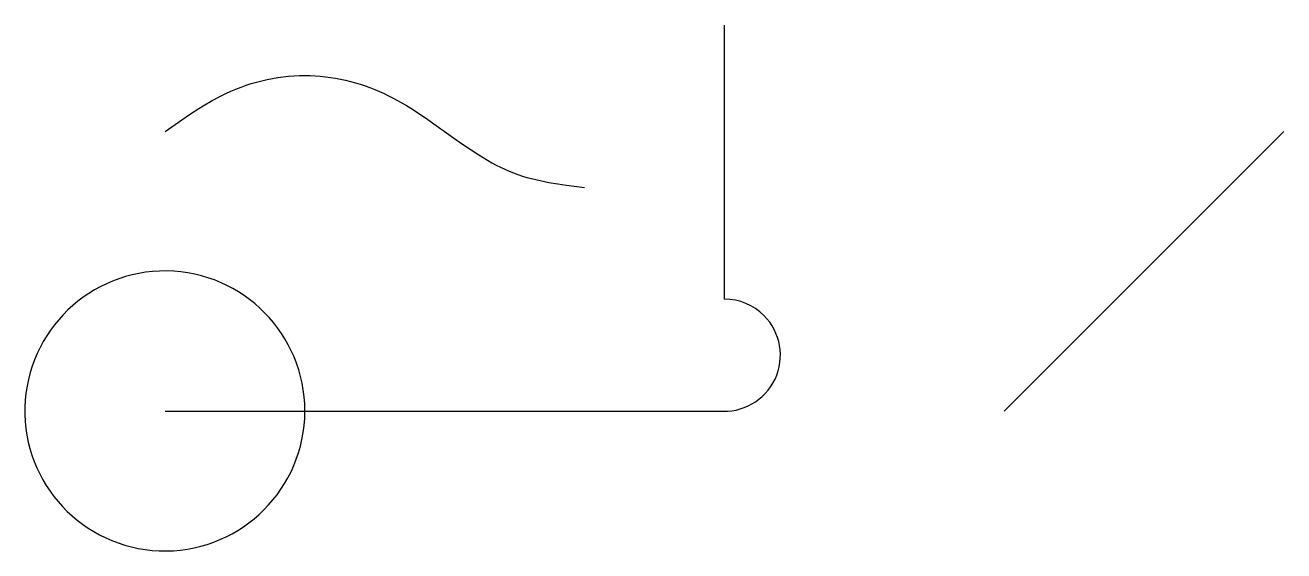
# Model space of a CAD drawing. Header units: metres. Extents: x -50 to 400, y -50 to 138.
import ezdxf

# ---------------------------------------------------------------- set-up
doc = ezdxf.new("R2010")
doc.units = ezdxf.units.M
for name, color, linetype in [('CURVA_LIBRE_ARC', 5, 'Continuous'), ('LINEA_SIMPLE_ARC', 5, 'Continuous'), ('PIEZA_CIRC_ARC', 5, 'Continuous'), ('VIDRIO_FORMA_ARC', 5, 'Continuous')]:
    doc.layers.add(name, color=color, linetype=linetype)

msp = doc.modelspace()

# ---------------------------------------------------------------- linework, layer by layer
at = {"layer": 'CURVA_LIBRE_ARC', "color": 5}
msp.add_lwpolyline([(0, 100), (6.03, 104.2), (9.07, 106.25), (12.14, 108.23), (13.69, 109.18), (16.84, 111.01), (20.05, 112.72, -0.118222), (50, 120, -0.110459), (78.32, 113.53), (79.95, 112.74), (81.56, 111.91), (83.16, 111.04), (86.31, 109.22), (87.86, 108.27), (90.93, 106.3), (93.97, 104.25), (96.99, 102.14), (106.03, 95.71), (109.07, 93.62), (112.14, 91.61), (115.26, 89.72), (116.84, 88.82), (118.44, 87.96, 0.0602), (131.01, 83.12), (134.1, 82.39), (137.23, 81.78), (140.39, 81.25), (143.58, 80.8), (150, 80)], format="xyb", dxfattribs=at)
at = {"layer": 'LINEA_SIMPLE_ARC', "color": 5}
msp.add_lwpolyline([(300, 0), (400, 100)], dxfattribs=at)
at = {"layer": 'PIEZA_CIRC_ARC', "color": 5}
msp.add_lwpolyline([(50, 0, 76.390009), (49.93, -2.62)], format="xyb", close=True, dxfattribs=at)
at = {"layer": 'VIDRIO_FORMA_ARC', "color": 5}
msp.add_lwpolyline([(0, 0), (198, 0, 0.703714), (214.14, 34.14, 0.198912), (200, 40), (200, 138)], format="xyb", dxfattribs=at)

doc.saveas('drawing.dxf')
